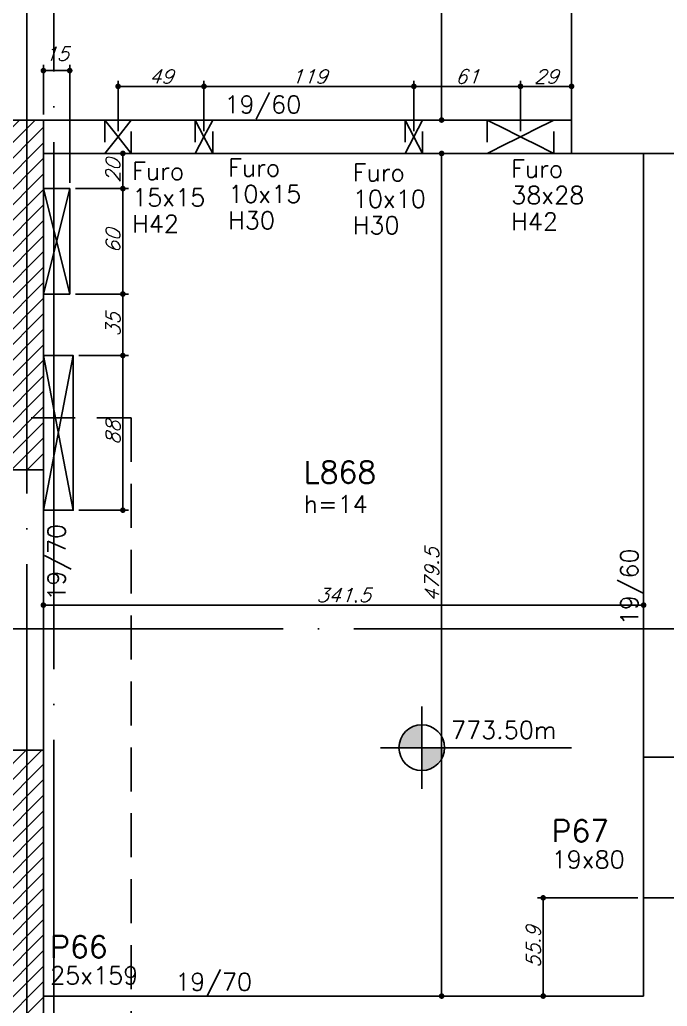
# Model space of a CAD drawing. Extents: x -5173 to 5397, y -2411 to 2089.
# Drawn here: x 2226 to 2594, y -11 to 551 of the extents above; entities that cross this region are included whole.
import ezdxf
from ezdxf.enums import TextEntityAlignment as Align

# ---------------------------------------------------------------- set-up
doc = ezdxf.new("R2010")
doc.units = 0
doc.header["$LTSCALE"] = 50
doc.header["$MEASUREMENT"] = 0
for name, pattern in [('DASHED', [0.75, 0.5, -0.25]), ('EIXO', [6.8, 6, -0.4, 0, -0.4]), ('HIDDEN', [0.375, 0.25, -0.125])]:
    doc.linetypes.add(name, pattern=pattern)
doc.layers.get('0').update_dxf_attribs({"linetype": 'CONTINUOUS'})
doc.layers.get('DEFPOINTS').update_dxf_attribs({"linetype": 'CONTINUOUS'})
for name, color, linetype in [('F-AUX-RED', 1, 'CONTINUOUS'), ('F-COTAS', 106, 'CONTINUOUS'), ('F-COTAS-FUROS', 50, 'CONTINUOUS'), ('F-COTAS-FUROS-VIGA', 50, 'CONTINUOUS'), ('F-EIXO', 12, 'EIXO'), ('F-FURO-PAREDE', 2, 'HIDDEN'), ('F-FURO-PAREDE-TEXTOS', 2, 'CONTINUOUS'), ('F-LAJES-DIM', 2, 'CONTINUOUS'), ('F-LAJES-NOME', 4, 'CONTINUOUS'), ('F-NÍVEL-PLANTA', 2, 'CONTINUOUS'), ('F-PILARES-DIM', 172, 'CONTINUOUS'), ('F-PILARES-HACH', 174, 'CONTINUOUS'), ('F-PILARES-M', 170, 'CONTINUOUS'), ('F-PILARES-NOME', 170, 'CONTINUOUS'), ('F-PILARES-S', 170, 'CONTINUOUS'), ('F-TEXTO', 6, 'CONTINUOUS'), ('F-VIGAS', 3, 'CONTINUOUS'), ('F-VIGAS-DIM', 2, 'CONTINUOUS'), ('F-VÃO', 1, 'CONTINUOUS')]:
    doc.layers.add(name, color=color, linetype=linetype)
doc.styles.add('CP-TEXT-INCL', font='simplex.shx', dxfattribs={"oblique": 20})
doc.styles.add('MCP', font='simplex.shx')
doc.styles.add('ROMANS', font='simplex.shx')
doc.dimstyles.new('CP-COTAS-50', dxfattribs={"dimscale": 0.64, "dimtxt": 12.5, "dimasz": 5, "dimexe": 5, "dimexo": 5, "dimgap": 2.5, "dimtad": 1, "dimdec": 1, "dimdsep": 46, "dimtxsty": 'CP-TEXT-INCL', "dimblk1": 'DOT', "dimblk2": 'DOT', "dimsah": 1, "dimcen": 9, "dimclrd": 256, "dimclre": 256, "dimclrt": 256, "dimadec": 0, "dimazin": 0, "dimtfac": 1, "dimtdec": 1, "dimtmove": 2, "dimatfit": 3, "dimldrblk": 'DOT', "dimfxl": 0, "dimtolj": 1, "dimarcsym": 0})

# ---------------------------------------------------------------- blocks, each defined once
blk = doc.blocks.new('Nível - Planta')
at = {"layer": 'F-NÍVEL-PLANTA'}
h = blk.add_hatch(color=71, dxfattribs=at)
h.paths.add_polyline_path([(0, 0), (0, 0.26, 0.414214), (-0.26, 0)])
h.paths.add_polyline_path([(0.26, 0), (0, 0), (0, -0.26, 0.414214)])
for p, q in [((0, -0.469), (0, 0.469)), ((-0.469, 0), (1.704, 0))]:
    blk.add_line(p, q, dxfattribs=at)
blk.add_circle((0, 0), 0.26, dxfattribs=at)
at = {"layer": 'F-TEXTO', "color": 3, "style": 'MCP'}
blk.add_attdef('NÍVEL', (0.333, 0.102), '', height=0.2, dxfattribs=at)
blk = doc.blocks.new('_DOT')
at = {"color": 0, "linetype": 'ByBlock'}
blk.add_line((-0.5, 0), (-1, 0), dxfattribs=at)
at = {"color": 0, "linetype": 'ByBlock', "const_width": 0.5}
blk.add_lwpolyline([(-0.25, 0, 1), (0.25, 0, 1)], format="xyb", close=True, dxfattribs=at)
blk = doc.blocks.new('*D18')
at = {"layer": 'DEFPOINTS', "color": 0, "linetype": 'Continuous', "transparency": 16777216}
for p in [(2466.08, 474.5), (2466.08, 474.5), (2466.08, -5)]:
    blk.add_point(p, dxfattribs=at)
at = {"layer": 'F-COTAS', "linetype": 'Continuous', "lineweight": -2, "transparency": 16777216}
blk.add_line((2466.08, -1.8), (2466.08, 471.3), dxfattribs=at)
at = {"layer": 'F-COTAS', "linetype": 'Continuous', "lineweight": -2, "transparency": 16777216, "xscale": 3.2, "yscale": 3.2, "zscale": 3.2}
for p, rotation in [((2466.08, 474.5), 90), ((2466.08, -5), 270)]:
    blk.add_blockref('_DOT', p, dxfattribs=dict(at, rotation=rotation))
at = {"layer": 'F-COTAS', "linetype": 'Continuous', "transparency": 16777216, "insert": (2460.48, 234.75), "char_height": 8, "attachment_point": 5, "rotation": 90, "style": 'CP-TEXT-INCL'}
blk.add_mtext('\\A1;479.5', dxfattribs=at)
blk = doc.blocks.new('*D19')
at = {"layer": 'DEFPOINTS', "color": 0, "linetype": 'Continuous', "transparency": 16777216}
for p in [(2466.08, 864.5), (2466.08, 864.5), (2466.08, 493.5)]:
    blk.add_point(p, dxfattribs=at)
at = {"layer": 'F-COTAS', "linetype": 'Continuous', "lineweight": -2, "transparency": 16777216}
blk.add_line((2466.08, 496.7), (2466.08, 861.3), dxfattribs=at)
at = {"layer": 'F-COTAS', "linetype": 'Continuous', "lineweight": -2, "transparency": 16777216, "xscale": 3.2, "yscale": 3.2, "zscale": 3.2}
for p, rotation in [((2466.08, 864.5), 90), ((2466.08, 493.5), 270)]:
    blk.add_blockref('_DOT', p, dxfattribs=dict(at, rotation=rotation))
at = {"layer": 'F-COTAS', "linetype": 'Continuous', "transparency": 16777216, "insert": (2460.48, 679), "char_height": 8, "attachment_point": 5, "rotation": 90, "style": 'CP-TEXT-INCL'}
blk.add_mtext('\\A1;371', dxfattribs=at)
blk = doc.blocks.new('*D123')
at = {"layer": 'DEFPOINTS', "color": 0, "linetype": 'Continuous', "transparency": 16777216}
for p in [(2239.5, 217.48), (2581, 217.48), (2581, 217.48)]:
    blk.add_point(p, dxfattribs=at)
at = {"layer": 'F-COTAS', "linetype": 'Continuous', "lineweight": -2, "transparency": 16777216}
blk.add_line((2242.7, 217.48), (2577.8, 217.48), dxfattribs=at)
at = {"layer": 'F-COTAS', "linetype": 'Continuous', "lineweight": -2, "transparency": 16777216, "xscale": 3.2, "yscale": 3.2, "zscale": 3.2, "rotation": 180}
blk.add_blockref('_DOT', (2239.5, 217.48), dxfattribs=at)
at = {"layer": 'F-COTAS', "linetype": 'Continuous', "lineweight": -2, "transparency": 16777216, "xscale": 3.2, "yscale": 3.2, "zscale": 3.2}
blk.add_blockref('_DOT', (2581, 217.48), dxfattribs=at)
at = {"layer": 'F-COTAS', "linetype": 'Continuous', "transparency": 16777216, "insert": (2410.25, 223.08), "char_height": 8, "attachment_point": 5, "style": 'CP-TEXT-INCL'}
blk.add_mtext('\\A1;341.5', dxfattribs=at)
blk = doc.blocks.new('*U203')
at = {"layer": 'F-EIXO'}
blk.add_line((0, 0), (0, -3027.88), dxfattribs=at)
at = {"layer": 'F-TEXTO', "style": 'ROMANS'}
blk.add_attdef('EIXO', text='', height=17.5, rotation=360, dxfattribs=at).set_placement((0, 28.21), align=Align.MIDDLE_CENTER)
blk = doc.blocks.new('*U180')
at = {"layer": 'F-EIXO'}
blk.add_line((0, 0), (7197, 0), dxfattribs=at)
at = {"layer": 'F-TEXTO', "style": 'ROMANS'}
blk.add_attdef('EIXO', text='', height=17.5, dxfattribs=at).set_placement((-28.2072, 0), align=Align.MIDDLE_CENTER)
blk = doc.blocks.new('*U181')
at = {"layer": 'F-EIXO'}
blk.add_line((0, 0), (0, -3127.88), dxfattribs=at)
at = {"layer": 'F-TEXTO', "style": 'ROMANS'}
blk.add_attdef('EIXO', text='', height=17.5, rotation=360, dxfattribs=at).set_placement((0, 28.21), align=Align.MIDDLE_CENTER)
blk = doc.blocks.new('*D345')
at = {"layer": 'DEFPOINTS', "color": 0, "linetype": 'Continuous', "transparency": 16777216}
for p in [(2523.86, 50.9), (2581, 50.9), (2569.84, -5)]:
    blk.add_point(p, dxfattribs=at)
at = {"layer": 'F-COTAS', "linetype": 'Continuous', "lineweight": -2, "transparency": 16777216}
for p, q in [((2577.8, 50.9), (2520.66, 50.9)), ((2523.86, -1.8), (2523.86, 47.7)), ((2566.64, -5), (2520.66, -5))]:
    blk.add_line(p, q, dxfattribs=at)
at = {"layer": 'F-COTAS', "linetype": 'Continuous', "lineweight": -2, "transparency": 16777216, "xscale": 3.2, "yscale": 3.2, "zscale": 3.2}
for p, rotation in [((2523.86, 50.9), 90), ((2523.86, -5), 270)]:
    blk.add_blockref('_DOT', p, dxfattribs=dict(at, rotation=rotation))
at = {"layer": 'F-COTAS', "linetype": 'Continuous', "transparency": 16777216, "insert": (2518.26, 22.95), "char_height": 8, "attachment_point": 5, "rotation": 90, "style": 'CP-TEXT-INCL'}
blk.add_mtext('\\A1;55.9', dxfattribs=at)
blk = doc.blocks.new('*U368')
at = {"layer": 'F-VÃO'}
for p, q in [((0, 0), (17, 88)), ((0, 88), (17, 0))]:
    blk.add_line(p, q, dxfattribs=at)
at = {"layer": 'F-VÃO', "color": 3}
blk.add_lwpolyline([(0, 0), (17, 0), (17, 88), (0, 88)], close=True, dxfattribs=at)
blk = doc.blocks.new('*U371')
at = {"layer": 'F-VÃO'}
for p, q in [((0, 0), (15, 60)), ((0, 60), (15, 0))]:
    blk.add_line(p, q, dxfattribs=at)
at = {"layer": 'F-VÃO', "color": 3}
blk.add_lwpolyline([(0, 0), (15, 0), (15, 60), (0, 60)], close=True, dxfattribs=at)
blk = doc.blocks.new('*D495')
at = {"layer": 'DEFPOINTS', "color": 0, "linetype": 'Continuous', "transparency": 16777216}
for p in [(2256.5, 359.5), (2284.72, 359.5), (2256.5, 271.5)]:
    blk.add_point(p, dxfattribs=at)
at = {"layer": 'F-COTAS-FUROS', "linetype": 'Continuous', "lineweight": -2, "transparency": 16777216}
for p, q in [((2259.7, 359.5), (2287.92, 359.5)), ((2284.72, 274.7), (2284.72, 356.3)), ((2259.7, 271.5), (2287.92, 271.5))]:
    blk.add_line(p, q, dxfattribs=at)
at = {"layer": 'F-COTAS-FUROS', "linetype": 'Continuous', "lineweight": -2, "transparency": 16777216, "xscale": 3.2, "yscale": 3.2, "zscale": 3.2}
for p, rotation in [((2284.72, 359.5), 90), ((2284.72, 271.5), 270)]:
    blk.add_blockref('_DOT', p, dxfattribs=dict(at, rotation=rotation))
at = {"layer": 'F-COTAS-FUROS', "linetype": 'Continuous', "transparency": 16777216, "insert": (2279.12, 315.5), "char_height": 8, "attachment_point": 5, "rotation": 90, "style": 'CP-TEXT-INCL'}
blk.add_mtext('\\A1;88', dxfattribs=at)
blk = doc.blocks.new('*D496')
at = {"layer": 'DEFPOINTS', "color": 0, "linetype": 'Continuous', "transparency": 16777216}
for p in [(2254.5, 394.5), (2284.72, 394.5), (2256.5, 359.5)]:
    blk.add_point(p, dxfattribs=at)
at = {"layer": 'F-COTAS-FUROS', "linetype": 'Continuous', "lineweight": -2, "transparency": 16777216}
for p, q in [((2257.7, 394.5), (2287.92, 394.5)), ((2284.72, 362.7), (2284.72, 391.3)), ((2259.7, 359.5), (2287.92, 359.5))]:
    blk.add_line(p, q, dxfattribs=at)
at = {"layer": 'F-COTAS-FUROS', "linetype": 'Continuous', "lineweight": -2, "transparency": 16777216, "xscale": 3.2, "yscale": 3.2, "zscale": 3.2}
for p, rotation in [((2284.72, 394.5), 90), ((2284.72, 359.5), 270)]:
    blk.add_blockref('_DOT', p, dxfattribs=dict(at, rotation=rotation))
at = {"layer": 'F-COTAS-FUROS', "linetype": 'Continuous', "transparency": 16777216, "insert": (2279.12, 377), "char_height": 8, "attachment_point": 5, "rotation": 90, "style": 'CP-TEXT-INCL'}
blk.add_mtext('\\A1;35', dxfattribs=at)
blk = doc.blocks.new('*D497')
at = {"layer": 'DEFPOINTS', "color": 0, "linetype": 'Continuous', "transparency": 16777216}
for p in [(2254.5, 454.5), (2284.72, 454.5), (2254.5, 394.5)]:
    blk.add_point(p, dxfattribs=at)
at = {"layer": 'F-COTAS-FUROS', "linetype": 'Continuous', "lineweight": -2, "transparency": 16777216}
for p, q in [((2257.7, 454.5), (2287.92, 454.5)), ((2284.72, 397.7), (2284.72, 451.3)), ((2257.7, 394.5), (2287.92, 394.5))]:
    blk.add_line(p, q, dxfattribs=at)
at = {"layer": 'F-COTAS-FUROS', "linetype": 'Continuous', "lineweight": -2, "transparency": 16777216, "xscale": 3.2, "yscale": 3.2, "zscale": 3.2}
for p, rotation in [((2284.72, 454.5), 90), ((2284.72, 394.5), 270)]:
    blk.add_blockref('_DOT', p, dxfattribs=dict(at, rotation=rotation))
at = {"layer": 'F-COTAS-FUROS', "linetype": 'Continuous', "transparency": 16777216, "insert": (2279.12, 424.5), "char_height": 8, "attachment_point": 5, "rotation": 90, "style": 'CP-TEXT-INCL'}
blk.add_mtext('\\A1;60', dxfattribs=at)
blk = doc.blocks.new('*D498')
at = {"layer": 'DEFPOINTS', "color": 0, "linetype": 'Continuous', "transparency": 16777216}
for p in [(2284.72, 474.5), (2306.05, 474.5), (2254.5, 454.5)]:
    blk.add_point(p, dxfattribs=at)
at = {"layer": 'F-COTAS-FUROS', "linetype": 'Continuous', "lineweight": -2, "transparency": 16777216}
for p, q in [((2302.85, 474.5), (2281.52, 474.5)), ((2284.72, 457.7), (2284.72, 471.3)), ((2257.7, 454.5), (2287.92, 454.5))]:
    blk.add_line(p, q, dxfattribs=at)
at = {"layer": 'F-COTAS-FUROS', "linetype": 'Continuous', "lineweight": -2, "transparency": 16777216, "xscale": 3.2, "yscale": 3.2, "zscale": 3.2}
for p, rotation in [((2284.72, 474.5), 90), ((2284.72, 454.5), 270)]:
    blk.add_blockref('_DOT', p, dxfattribs=dict(at, rotation=rotation))
at = {"layer": 'F-COTAS-FUROS', "linetype": 'Continuous', "transparency": 16777216, "insert": (2279.12, 464.5), "char_height": 8, "attachment_point": 5, "rotation": 90, "style": 'CP-TEXT-INCL'}
blk.add_mtext('\\A1;20', dxfattribs=at)
blk = doc.blocks.new('*D499')
at = {"layer": 'DEFPOINTS', "color": 0, "linetype": 'Continuous', "transparency": 16777216}
for p in [(2239.5, 521.64), (2239.5, 493.5), (2254.5, 454.5)]:
    blk.add_point(p, dxfattribs=at)
at = {"layer": 'F-COTAS-FUROS', "linetype": 'Continuous', "lineweight": -2, "transparency": 16777216}
for p, q in [((2239.5, 496.7), (2239.5, 524.84)), ((2254.5, 457.7), (2254.5, 524.84)), ((2251.3, 521.64), (2242.7, 521.64))]:
    blk.add_line(p, q, dxfattribs=at)
at = {"layer": 'F-COTAS-FUROS', "linetype": 'Continuous', "lineweight": -2, "transparency": 16777216, "xscale": 3.2, "yscale": 3.2, "zscale": 3.2, "rotation": 180}
blk.add_blockref('_DOT', (2239.5, 521.64), dxfattribs=at)
at = {"layer": 'F-COTAS-FUROS', "linetype": 'Continuous', "lineweight": -2, "transparency": 16777216, "xscale": 3.2, "yscale": 3.2, "zscale": 3.2}
blk.add_blockref('_DOT', (2254.5, 521.64), dxfattribs=at)
at = {"layer": 'F-COTAS-FUROS', "linetype": 'Continuous', "transparency": 16777216, "insert": (2247, 531.24), "char_height": 8, "attachment_point": 5, "style": 'CP-TEXT-INCL'}
blk.add_mtext('\\A1;15', dxfattribs=at)
blk = doc.blocks.new('*D653')
at = {"layer": 'DEFPOINTS', "color": 0, "linetype": 'Continuous', "transparency": 16777216}
for p in [(2540, 512.67), (2540, 502.28), (2510.94, 484)]:
    blk.add_point(p, dxfattribs=at)
at = {"layer": 'F-COTAS-FUROS-VIGA', "linetype": 'Continuous', "lineweight": -2, "transparency": 16777216}
for p, q in [((2510.94, 487.2), (2510.94, 515.87)), ((2514.14, 512.67), (2536.8, 512.67)), ((2540, 505.48), (2540, 515.87))]:
    blk.add_line(p, q, dxfattribs=at)
at = {"layer": 'F-COTAS-FUROS-VIGA', "linetype": 'Continuous', "lineweight": -2, "transparency": 16777216, "xscale": 3.2, "yscale": 3.2, "zscale": 3.2, "rotation": 180}
blk.add_blockref('_DOT', (2510.94, 512.67), dxfattribs=at)
at = {"layer": 'F-COTAS-FUROS-VIGA', "linetype": 'Continuous', "lineweight": -2, "transparency": 16777216, "xscale": 3.2, "yscale": 3.2, "zscale": 3.2}
blk.add_blockref('_DOT', (2540, 512.67), dxfattribs=at)
at = {"layer": 'F-COTAS-FUROS-VIGA', "linetype": 'Continuous', "transparency": 16777216, "insert": (2525.47, 518.27), "char_height": 8, "attachment_point": 5, "style": 'CP-TEXT-INCL'}
blk.add_mtext('\\A1;29', dxfattribs=at)
blk = doc.blocks.new('*D654')
at = {"layer": 'DEFPOINTS', "color": 0, "linetype": 'Continuous', "transparency": 16777216}
for p in [(2510.94, 512.67), (2450.29, 484), (2510.94, 484)]:
    blk.add_point(p, dxfattribs=at)
at = {"layer": 'F-COTAS-FUROS-VIGA', "linetype": 'Continuous', "lineweight": -2, "transparency": 16777216}
for p, q in [((2450.29, 487.2), (2450.29, 515.87)), ((2453.49, 512.67), (2507.74, 512.67)), ((2510.94, 487.2), (2510.94, 515.87))]:
    blk.add_line(p, q, dxfattribs=at)
at = {"layer": 'F-COTAS-FUROS-VIGA', "linetype": 'Continuous', "lineweight": -2, "transparency": 16777216, "xscale": 3.2, "yscale": 3.2, "zscale": 3.2, "rotation": 180}
blk.add_blockref('_DOT', (2450.29, 512.67), dxfattribs=at)
at = {"layer": 'F-COTAS-FUROS-VIGA', "linetype": 'Continuous', "lineweight": -2, "transparency": 16777216, "xscale": 3.2, "yscale": 3.2, "zscale": 3.2}
blk.add_blockref('_DOT', (2510.94, 512.67), dxfattribs=at)
at = {"layer": 'F-COTAS-FUROS-VIGA', "linetype": 'Continuous', "transparency": 16777216, "insert": (2480.61, 518.27), "char_height": 8, "attachment_point": 5, "style": 'CP-TEXT-INCL'}
blk.add_mtext('\\A1;61', dxfattribs=at)
blk = doc.blocks.new('*D655')
at = {"layer": 'DEFPOINTS', "color": 0, "linetype": 'Continuous', "transparency": 16777216}
for p in [(2450.29, 512.67), (2330.88, 484), (2450.29, 484)]:
    blk.add_point(p, dxfattribs=at)
at = {"layer": 'F-COTAS-FUROS-VIGA', "linetype": 'Continuous', "lineweight": -2, "transparency": 16777216}
for p, q in [((2330.88, 487.2), (2330.88, 515.87)), ((2334.08, 512.67), (2447.09, 512.67)), ((2450.29, 487.2), (2450.29, 515.87))]:
    blk.add_line(p, q, dxfattribs=at)
at = {"layer": 'F-COTAS-FUROS-VIGA', "linetype": 'Continuous', "lineweight": -2, "transparency": 16777216, "xscale": 3.2, "yscale": 3.2, "zscale": 3.2, "rotation": 180}
blk.add_blockref('_DOT', (2330.88, 512.67), dxfattribs=at)
at = {"layer": 'F-COTAS-FUROS-VIGA', "linetype": 'Continuous', "lineweight": -2, "transparency": 16777216, "xscale": 3.2, "yscale": 3.2, "zscale": 3.2}
blk.add_blockref('_DOT', (2450.29, 512.67), dxfattribs=at)
at = {"layer": 'F-COTAS-FUROS-VIGA', "linetype": 'Continuous', "transparency": 16777216, "insert": (2390.58, 518.27), "char_height": 8, "attachment_point": 5, "style": 'CP-TEXT-INCL'}
blk.add_mtext('\\A1;119', dxfattribs=at)
blk = doc.blocks.new('*D656')
at = {"layer": 'DEFPOINTS', "color": 0, "linetype": 'Continuous', "transparency": 16777216}
for p in [(2330.88, 512.67), (2282, 484), (2330.88, 484)]:
    blk.add_point(p, dxfattribs=at)
at = {"layer": 'F-COTAS-FUROS-VIGA', "linetype": 'Continuous', "lineweight": -2, "transparency": 16777216}
for p, q in [((2282, 487.2), (2282, 515.87)), ((2285.2, 512.67), (2327.68, 512.67)), ((2330.88, 487.2), (2330.88, 515.87))]:
    blk.add_line(p, q, dxfattribs=at)
at = {"layer": 'F-COTAS-FUROS-VIGA', "linetype": 'Continuous', "lineweight": -2, "transparency": 16777216, "xscale": 3.2, "yscale": 3.2, "zscale": 3.2, "rotation": 180}
blk.add_blockref('_DOT', (2282, 512.67), dxfattribs=at)
at = {"layer": 'F-COTAS-FUROS-VIGA', "linetype": 'Continuous', "lineweight": -2, "transparency": 16777216, "xscale": 3.2, "yscale": 3.2, "zscale": 3.2}
blk.add_blockref('_DOT', (2330.88, 512.67), dxfattribs=at)
at = {"layer": 'F-COTAS-FUROS-VIGA', "linetype": 'Continuous', "transparency": 16777216, "insert": (2306.44, 518.27), "char_height": 8, "attachment_point": 5, "style": 'CP-TEXT-INCL'}
blk.add_mtext('\\A1;49', dxfattribs=at)

msp = doc.modelspace()

# ---------------------------------------------------------------- hatches: boundary and pattern name
at = {"layer": 'F-PILARES-HACH', "linetype": 'Continuous'}
h = msp.add_hatch(dxfattribs=at)
h.set_pattern_fill('ANSI31', color=256, scale=50, style=0)
h.paths.add_polyline_path([(2214.5, 294.5), (2239.5, 294.5), (2239.5, 493.5), (2214.5, 493.5)], flags=16)
h = msp.add_hatch(dxfattribs=at)
h.set_pattern_fill('ANSI31', color=256, scale=50, style=0)
h.paths.add_polyline_path([(2214.5, -24), (2239.5, -24), (2239.5, 135), (2214.5, 135)], flags=16)

# ---------------------------------------------------------------- linework, layer by layer
at = {"layer": 'F-AUX-RED', "color": 4, "linetype": 'DASHED'}
msp.add_lwpolyline([(1445, -74), (1445, 324), (2289.5, 324), (2289.5, -74), (1445, -74)], dxfattribs=at)
at = {"layer": 'F-FURO-PAREDE'}
for points in [[(2282, 484), (2274.5, 474.5), (2289.5, 474.5), (2282, 484), (2289.5, 474.5), (2289.5, 493.5), (2282, 484), (2289.5, 493.5), (2274.5, 493.5), (2282, 484), (2274.5, 493.5), (2274.5, 474.5), (2282, 484)], [(2330.879, 484), (2325.879, 474.5), (2335.879, 474.5), (2330.879, 484), (2335.879, 474.5), (2335.879, 493.5), (2330.879, 484), (2335.879, 493.5), (2325.879, 493.5), (2330.879, 484), (2325.879, 493.5), (2325.879, 474.5), (2330.879, 484)], [(2450.286, 484), (2445.286, 474.5), (2455.286, 474.5), (2450.286, 484), (2455.286, 474.5), (2455.286, 493.5), (2450.286, 484), (2455.286, 493.5), (2445.286, 493.5), (2450.286, 484), (2445.286, 493.5), (2445.286, 474.5), (2450.286, 484)], [(2510.942, 484), (2491.942, 474.5), (2529.942, 474.5), (2510.942, 484), (2529.942, 474.5), (2529.942, 493.5), (2510.942, 484), (2529.942, 493.5), (2491.942, 493.5), (2510.942, 484), (2491.942, 493.5), (2491.942, 474.5), (2510.942, 484)]]:
    msp.add_lwpolyline(points, dxfattribs=at)
at = {"layer": 'F-PILARES-M', "linetype": 'Continuous'}
for points in [[(2600, 883.5), (2582.5, 883.5), (2582.5, 645.5), (2557.5, 645.5), (2557.5, 883.5), (2540, 883.5), (2540, 474.5), (2600, 474.5), (2600, 883.5)], [(2581, 51), (2600, 51), (2600, 131), (2581, 131), (2581, 51)]]:
    msp.add_lwpolyline(points, dxfattribs=at)
at = {"layer": 'F-PILARES-S', "linetype": 'Continuous'}
for points in [[(2214.5, 294.5), (2239.5, 294.5), (2239.5, 493.5), (2214.5, 493.5), (2214.5, 294.5)], [(2214.5, -24), (2239.5, -24), (2239.5, 135), (2214.5, 135), (2214.5, -24)]]:
    msp.add_lwpolyline(points, dxfattribs=at)
at = {"layer": 'F-VIGAS'}
for points in [[(2540, 493.5), (2239.5, 493.5)], [(2239.5, 474.5), (2540, 474.5)], [(2581, 474.5), (2581, 131)], [(2239.5, 264), (2239.5, 294.5)], [(2239.5, 135), (2239.5, 264)], [(2581, 51), (2581, -5)], [(2581, -5), (2239.5, -5)]]:
    msp.add_lwpolyline(points, dxfattribs=at)

# ---------------------------------------------------------------- block references
at = {"layer": 'F-EIXO', "linetype": 'Continuous'}
for name, p in [('*U181', (2230, 1941.357)), ('*U203', (2245.5, 1841.357)), ('*U180', (-3705.761, 204))]:
    msp.add_blockref(name, p, dxfattribs=at)
at = {"layer": 'F-NÍVEL-PLANTA', "linetype": 'Continuous', "xscale": 50, "yscale": 50, "zscale": 50}
msp.add_blockref('Nível - Planta', (2454.773, 136.348), dxfattribs=at).add_auto_attribs({'NÍVEL': '773.50m'})
at = {"layer": 'F-VÃO', "linetype": 'Continuous'}
for name, p in [('*U371', (2239.5, 394.5)), ('*U368', (2239.5, 271.5))]:
    msp.add_blockref(name, p, dxfattribs=at)

# ---------------------------------------------------------------- texts
at = {"layer": 'F-FURO-PAREDE-TEXTOS', "linetype": 'Continuous', "style": 'MCP'}
for s, p in [('Furo', (2290.053, 459.47)), ('Furo', (2344.687, 461.441)), ('Furo', (2415.547, 458.631)), ('Furo', (2505.699, 460.789)), ('10x15', (2344.687, 446.441)), ('38x28', (2505.699, 445.789)), ('15x15', (2290.053, 444.47)), ('10x10', (2415.547, 443.631)), ('H42', (2290.053, 429.47)), ('H30', (2344.687, 431.441)), ('H30', (2415.547, 428.631)), ('H42', (2505.699, 430.789))]:
    msp.add_text(s, height=10, dxfattribs=at).set_placement(p)
at = {"layer": 'F-LAJES-DIM', "linetype": 'Continuous', "style": 'MCP'}
msp.add_text('h=14', height=10, dxfattribs=at).set_placement((2387.595, 269.932))
at = {"layer": 'F-LAJES-NOME', "linetype": 'Continuous', "style": 'MCP'}
msp.add_text('L868', height=12.5, dxfattribs=at).set_placement((2387.595, 286.932))
at = {"layer": 'F-PILARES-DIM', "linetype": 'Continuous', "style": 'MCP'}
for s, p in [('19x80', (2528.672, 67.705)), ('25x159', (2243.385, 1.752))]:
    msp.add_text(s, height=10, dxfattribs=at).set_placement(p)
at = {"layer": 'F-PILARES-NOME', "linetype": 'Continuous', "style": 'MCP'}
for s, p in [('P67', (2528.672, 82.705)), ('P66', (2243.385, 16.752))]:
    msp.add_text(s, height=12.5, dxfattribs=at).set_placement(p)
at = {"layer": 'F-VIGAS-DIM', "linetype": 'Continuous', "style": 'MCP'}
for s, p in [('19/60', (2342.507, 497.352)), ('19/70', (2314.5, -1.875))]:
    msp.add_text(s, height=10, dxfattribs=at).set_placement(p)
for s, p in [('19/70', (2252, 219.961)), ('19/60', (2577.875, 206))]:
    msp.add_text(s, height=10, rotation=90, dxfattribs=at).set_placement(p)

# ---------------------------------------------------------------- dimensions: what is measured, and where the dimension line sits
at = {"layer": 'F-COTAS', "linetype": 'Continuous'}
for base, p1, p2, angle, picture, middle in [((2466.077, 864.5), (2466.077, 493.5), (2466.077, 864.5), 270, '*D19', (2460.477, 679)), ((2466.077, 474.5), (2466.077, -5), (2466.077, 474.5), 270, '*D18', (2460.477, 234.75)), ((2581, 217.481), (2239.5, 217.481), (2581, 217.481), 180, '*D123', (2410.25, 223.081)), ((2523.861, 50.9), (2569.843, -5), (2581, 50.9), 90, '*D345', (2518.261, 22.95))]:
    dim = msp.add_linear_dim(base=base, p1=p1, p2=p2, angle=angle, dimstyle='CP-COTAS-50', dxfattribs=at)
    dim.commit()
    dim.dimension.update_dxf_attribs({"geometry": picture, "text_midpoint": middle})
at = {"layer": 'F-COTAS-FUROS', "linetype": 'Continuous'}
dim = msp.add_linear_dim(base=(2239.5, 521.643), p1=(2254.5, 454.5), p2=(2239.5, 493.5), dimstyle='CP-COTAS-50', override={"dimfxl": 7.5}, dxfattribs=at)
dim.commit()
dim.dimension.update_dxf_attribs({"geometry": '*D499', "text_midpoint": (2247, 531.243)})
for base, p1, p2, picture, middle in [((2284.716, 474.5), (2254.5, 454.5), (2306.052, 474.5), '*D498', (2279.116, 464.5)), ((2284.716, 454.5), (2254.5, 394.5), (2254.5, 454.5), '*D497', (2279.116, 424.5)), ((2284.716, 394.5), (2256.5, 359.5), (2254.5, 394.5), '*D496', (2279.116, 377)), ((2284.716, 359.5), (2256.5, 271.5), (2256.5, 359.5), '*D495', (2279.116, 315.5))]:
    dim = msp.add_linear_dim(base=base, p1=p1, p2=p2, angle=90, dimstyle='CP-COTAS-50', override={"dimfxl": 7.5}, dxfattribs=at)
    dim.commit()
    dim.dimension.update_dxf_attribs({"geometry": picture, "text_midpoint": middle})
at = {"layer": 'F-COTAS-FUROS-VIGA', "linetype": 'Continuous'}
for base, p1, p2, picture, middle in [((2330.879, 512.669), (2282, 484), (2330.879, 484), '*D656', (2306.439, 518.269)), ((2450.286, 512.669), (2330.879, 484), (2450.286, 484), '*D655', (2390.582, 518.269)), ((2510.942, 512.669), (2450.286, 484), (2510.942, 484), '*D654', (2480.614, 518.269)), ((2540, 512.669), (2510.942, 484), (2540, 502.28), '*D653', (2525.471, 518.269))]:
    dim = msp.add_linear_dim(base=base, p1=p1, p2=p2, dimstyle='CP-COTAS-50', override={"dimdec": 0, "dimfxl": 7.5}, dxfattribs=at)
    dim.commit()
    dim.dimension.update_dxf_attribs({"geometry": picture, "text_midpoint": middle})

doc.saveas('drawing.dxf')
